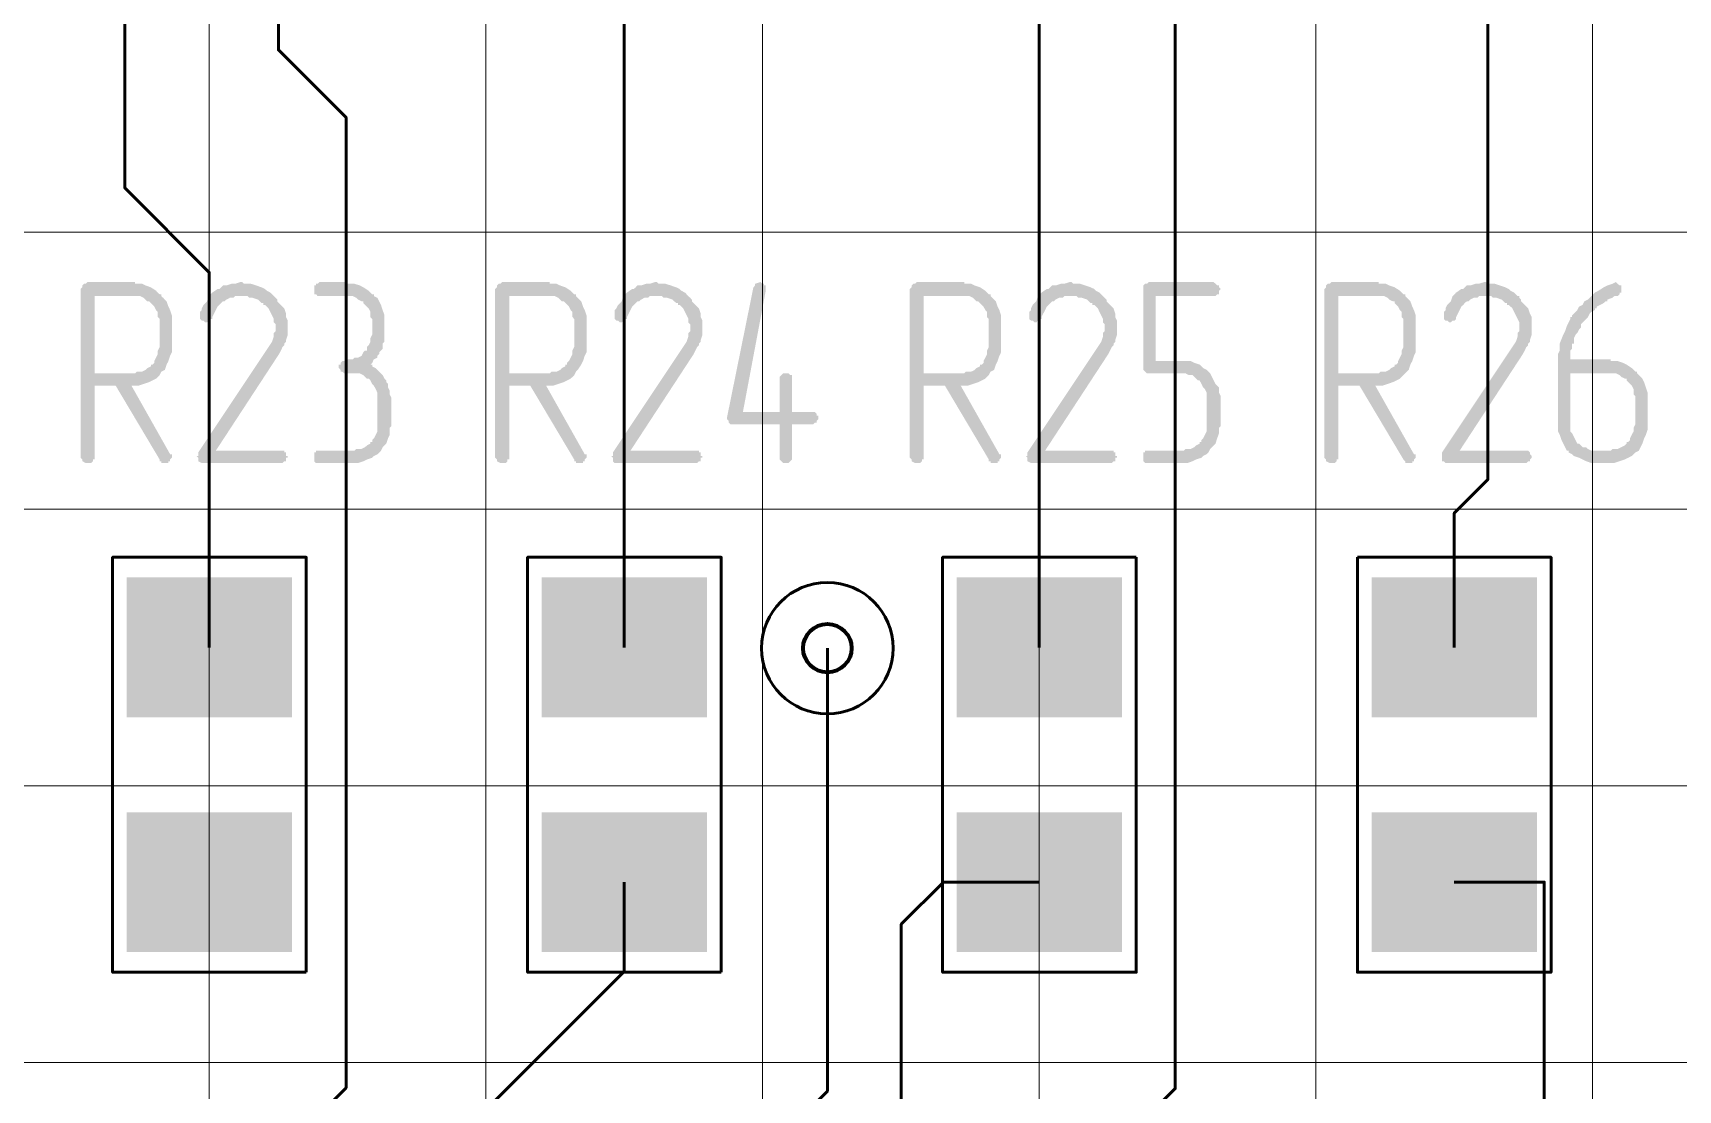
# Model space of a CAD drawing. Extents: x 260 to 1101, y 70 to 664.
# Drawn here: x 368.85 to 392.63, y 522.39 to 537.67 of the extents above; entities that cross this region are included whole.
import ezdxf

# ---------------------------------------------------------------- set-up
doc = ezdxf.new("R2010")
doc.units = 0
doc.header["$MEASUREMENT"] = 0
doc.layers.add('PDF _Геометрия', color=7, linetype='CONTINUOUS')
doc.layers.add('PDF _Сплошная заливка', color=7, linetype='CONTINUOUS')

msp = doc.modelspace()

# ---------------------------------------------------------------- hatches: boundary and pattern name
at = {"layer": 'PDF _Сплошная заливка', "transparency": 33554559}
h = msp.add_hatch(color=256, dxfattribs=at)
h.paths.add_polyline_path([(370.298, 533.864), (369.739, 533.864), (369.739, 532.747), (370.323, 532.747), (370.349, 532.772), (370.374, 532.772), (370.425, 532.772), (370.476, 532.797), (370.501, 532.823), (370.552, 532.848), (370.552, 532.874), (370.577, 532.874), (370.603, 532.899), (370.603, 532.925), (370.628, 532.975), (370.653, 533.026), (370.653, 533.077), (370.679, 533.128), (370.679, 533.509), (370.679, 533.509), (370.679, 533.534), (370.653, 533.56), (370.653, 533.585), (370.653, 533.636), (370.628, 533.661), (370.603, 533.712), (370.552, 533.763), (370.552, 533.763), (370.526, 533.788), (370.501, 533.788), (370.476, 533.813), (370.45, 533.839), (370.399, 533.864), (370.349, 533.864)], flags=0)
h.paths.add_polyline_path([(370.323, 534.042), (370.374, 534.042), (370.425, 534.042), (370.476, 534.017), (370.552, 533.991), (370.628, 533.941), (370.653, 533.915), (370.679, 533.89), (370.679, 533.89), (370.704, 533.89), (370.704, 533.864), (370.73, 533.839), (370.78, 533.788), (370.806, 533.712), (370.831, 533.661), (370.856, 533.585), (370.856, 533.534), (370.856, 533.509), (370.856, 533.128), (370.856, 533.128), (370.856, 533.102), (370.856, 533.102), (370.856, 533.077), (370.856, 533.052), (370.831, 533.001), (370.806, 532.925), (370.78, 532.874), (370.755, 532.797), (370.704, 532.772), (370.679, 532.721), (370.679, 532.721), (370.653, 532.696), (370.628, 532.671), (370.577, 532.645), (370.526, 532.62), (370.45, 532.594), (370.374, 532.569), (370.323, 532.569), (370.298, 532.569), (370.272, 532.569), (370.831, 531.578), (370.831, 531.578), (370.856, 531.578), (370.856, 531.553), (370.856, 531.527), (370.856, 531.527), (370.856, 531.527), (370.831, 531.502), (370.831, 531.477), (370.806, 531.477), (370.806, 531.451), (370.78, 531.451), (370.755, 531.451), (370.73, 531.451), (370.704, 531.451), (370.704, 531.451), (370.704, 531.477), (370.679, 531.477), (370.679, 531.502), (370.044, 532.569), (369.739, 532.569), (369.739, 531.527), (369.739, 531.527), (369.739, 531.502), (369.714, 531.502), (369.714, 531.477), (369.714, 531.477), (369.688, 531.451), (369.663, 531.451), (369.638, 531.451), (369.638, 531.451), (369.612, 531.451), (369.612, 531.451), (369.562, 531.477), (369.562, 531.477), (369.562, 531.477), (369.562, 531.502), (369.536, 531.527), (369.536, 533.966), (369.536, 533.966), (369.536, 533.966), (369.562, 533.991), (369.562, 534.017), (369.562, 534.017), (369.587, 534.042), (369.612, 534.042), (369.638, 534.067), (370.323, 534.067)], flags=0)
for points in [[(371.897, 534.042), (371.923, 534.042), (371.948, 534.042), (371.999, 534.042), (372.075, 534.017), (372.151, 533.991), (372.202, 533.966), (372.228, 533.941), (372.278, 533.915), (372.329, 533.864), (372.329, 533.864), (372.329, 533.864), (372.329, 533.864), (372.355, 533.839), (372.38, 533.813), (372.38, 533.788), (372.431, 533.737), (372.481, 533.687), (372.507, 533.61), (372.507, 533.56), (372.532, 533.509), (372.532, 533.458), (372.532, 533.407), (372.532, 533.407), (372.532, 533.407), (372.532, 533.382), (372.532, 533.356), (372.532, 533.331), (372.532, 533.306), (372.507, 533.229), (372.507, 533.229), (372.507, 533.229), (372.507, 533.204), (372.481, 533.178), (372.481, 533.153), (372.456, 533.128), (372.431, 533.077), (372.405, 533.026), (371.491, 531.629), (372.431, 531.629), (372.456, 531.629), (372.481, 531.629), (372.481, 531.604), (372.507, 531.604), (372.507, 531.578), (372.507, 531.553), (372.532, 531.553), (372.532, 531.527), (372.507, 531.527), (372.507, 531.502), (372.507, 531.477), (372.481, 531.477), (372.481, 531.477), (372.456, 531.451), (372.431, 531.451), (371.313, 531.451), (371.288, 531.451), (371.288, 531.451), (371.237, 531.477), (371.237, 531.477), (371.237, 531.502), (371.237, 531.527), (371.212, 531.553), (371.212, 531.553), (371.237, 531.553), (371.237, 531.578), (371.237, 531.604), (372.253, 533.128), (372.304, 533.204), (372.329, 533.28), (372.329, 533.28), (372.329, 533.28), (372.329, 533.306), (372.329, 533.331), (372.355, 533.356), (372.355, 533.407), (372.355, 533.432), (372.355, 533.432), (372.355, 533.458), (372.329, 533.483), (372.329, 533.534), (372.304, 533.585), (372.278, 533.636), (372.253, 533.687), (372.202, 533.737), (372.202, 533.737), (372.177, 533.737), (372.177, 533.763), (372.151, 533.763), (372.126, 533.788), (372.101, 533.813), (372.024, 533.839), (372.024, 533.839), (372.024, 533.839), (371.999, 533.839), (371.974, 533.839), (371.948, 533.864), (371.923, 533.864), (371.847, 533.864), (371.821, 533.864), (371.796, 533.864), (371.771, 533.864), (371.745, 533.839), (371.694, 533.839), (371.644, 533.813), (371.618, 533.788), (371.618, 533.788), (371.593, 533.788), (371.567, 533.763), (371.542, 533.737), (371.517, 533.712), (371.491, 533.661), (371.466, 533.61), (371.44, 533.56), (371.44, 533.534), (371.415, 533.534), (371.415, 533.509), (371.415, 533.509), (371.39, 533.509), (371.39, 533.509), (371.364, 533.483), (371.339, 533.483), (371.339, 533.483), (371.339, 533.483), (371.313, 533.509), (371.288, 533.509), (371.288, 533.509), (371.263, 533.534), (371.263, 533.56), (371.263, 533.585), (371.263, 533.61), (371.263, 533.61), (371.263, 533.636), (371.263, 533.636), (371.288, 533.661), (371.288, 533.687), (371.313, 533.737), (371.364, 533.788), (371.39, 533.864), (371.44, 533.915), (371.517, 533.966), (371.517, 533.966), (371.542, 533.966), (371.567, 533.991), (371.593, 534.017), (371.644, 534.017), (371.72, 534.042), (371.771, 534.042), (371.847, 534.067), (371.872, 534.067)], [(373.396, 534.042), (373.446, 534.042), (373.497, 534.042), (373.573, 534.017), (373.624, 533.991), (373.7, 533.941), (373.726, 533.915), (373.751, 533.89), (373.776, 533.89), (373.776, 533.89), (373.776, 533.864), (373.827, 533.839), (373.853, 533.788), (373.878, 533.737), (373.903, 533.661), (373.929, 533.585), (373.929, 533.534), (373.929, 533.509), (373.929, 533.306), (373.929, 533.255), (373.929, 533.204), (373.903, 533.178), (373.903, 533.178), (373.903, 533.178), (373.903, 533.153), (373.903, 533.153), (373.903, 533.102), (373.878, 533.077), (373.878, 533.077), (373.853, 533.052), (373.853, 533.026), (373.827, 533.001), (373.827, 532.975), (373.776, 532.95), (373.751, 532.899), (373.726, 532.874), (373.726, 532.874), (373.751, 532.874), (373.751, 532.848), (373.802, 532.823), (373.827, 532.797), (373.853, 532.772), (373.903, 532.721), (373.929, 532.671), (373.929, 532.671), (373.954, 532.645), (373.954, 532.62), (373.98, 532.594), (373.98, 532.543), (374.005, 532.493), (374.005, 532.442), (374.03, 532.391), (374.03, 532.01), (374.03, 532.01), (374.03, 531.985), (374.03, 531.985), (374.005, 531.959), (374.005, 531.934), (374.005, 531.858), (373.98, 531.807), (373.954, 531.731), (373.903, 531.68), (373.878, 531.629), (373.853, 531.604), (373.853, 531.604), (373.827, 531.578), (373.776, 531.553), (373.751, 531.527), (373.675, 531.502), (373.624, 531.477), (373.548, 531.451), (373.497, 531.451), (373.472, 531.451), (372.989, 531.451), (372.964, 531.451), (372.939, 531.451), (372.913, 531.477), (372.913, 531.477), (372.913, 531.502), (372.913, 531.527), (372.913, 531.553), (372.913, 531.553), (372.913, 531.553), (372.913, 531.578), (372.913, 531.604), (372.939, 531.604), (372.939, 531.629), (372.964, 531.629), (372.989, 531.629), (373.497, 531.629), (373.523, 531.655), (373.548, 531.655), (373.599, 531.655), (373.649, 531.68), (373.675, 531.705), (373.726, 531.731), (373.726, 531.756), (373.751, 531.756), (373.751, 531.782), (373.776, 531.807), (373.802, 531.858), (373.827, 531.908), (373.827, 531.959), (373.827, 532.01), (373.827, 532.391), (373.827, 532.391), (373.827, 532.417), (373.827, 532.442), (373.827, 532.467), (373.802, 532.518), (373.776, 532.569), (373.751, 532.594), (373.726, 532.645), (373.726, 532.645), (373.7, 532.671), (373.675, 532.671), (373.649, 532.696), (373.624, 532.721), (373.573, 532.747), (373.523, 532.747), (373.472, 532.747), (373.37, 532.747), (373.345, 532.747), (373.319, 532.772), (373.294, 532.772), (373.294, 532.772), (373.294, 532.797), (373.269, 532.823), (373.269, 532.848), (373.269, 532.848), (373.269, 532.874), (373.294, 532.874), (373.294, 532.899), (373.294, 532.899), (373.319, 532.925), (373.345, 532.925), (373.37, 532.95), (373.396, 532.95), (373.421, 532.95), (373.472, 532.95), (373.497, 532.975), (373.548, 532.975), (373.599, 533.001), (373.624, 533.052), (373.624, 533.052), (373.649, 533.077), (373.675, 533.077), (373.675, 533.128), (373.7, 533.153), (373.726, 533.204), (373.726, 533.255), (373.751, 533.306), (373.751, 533.509), (373.751, 533.509), (373.751, 533.534), (373.726, 533.56), (373.726, 533.585), (373.726, 533.636), (373.7, 533.687), (373.675, 533.712), (373.624, 533.763), (373.624, 533.763), (373.624, 533.788), (373.599, 533.788), (373.548, 533.813), (373.523, 533.839), (373.472, 533.864), (373.421, 533.864), (373.37, 533.864), (372.989, 533.864), (372.964, 533.864), (372.939, 533.89), (372.913, 533.89), (372.913, 533.89), (372.913, 533.915), (372.913, 533.941), (372.913, 533.966), (372.913, 533.966), (372.913, 533.991), (372.913, 533.991), (372.913, 534.017), (372.939, 534.017), (372.939, 534.042), (372.964, 534.042), (372.989, 534.067), (373.396, 534.067)], [(377.89, 534.042), (377.915, 534.042), (377.941, 534.042), (377.991, 534.042), (378.068, 534.017), (378.144, 533.991), (378.194, 533.966), (378.22, 533.941), (378.271, 533.915), (378.321, 533.864), (378.321, 533.864), (378.321, 533.864), (378.321, 533.864), (378.347, 533.839), (378.372, 533.813), (378.372, 533.788), (378.423, 533.737), (378.474, 533.687), (378.499, 533.61), (378.499, 533.56), (378.525, 533.509), (378.525, 533.458), (378.525, 533.407), (378.525, 533.407), (378.525, 533.407), (378.525, 533.382), (378.525, 533.356), (378.525, 533.331), (378.525, 533.306), (378.499, 533.229), (378.499, 533.229), (378.499, 533.229), (378.499, 533.204), (378.474, 533.178), (378.474, 533.153), (378.448, 533.128), (378.423, 533.077), (378.398, 533.026), (377.484, 531.629), (378.423, 531.629), (378.448, 531.629), (378.474, 531.629), (378.474, 531.604), (378.499, 531.604), (378.499, 531.578), (378.499, 531.553), (378.525, 531.553), (378.525, 531.527), (378.499, 531.527), (378.499, 531.502), (378.499, 531.477), (378.474, 531.477), (378.474, 531.477), (378.448, 531.451), (378.423, 531.451), (377.306, 531.451), (377.28, 531.451), (377.255, 531.451), (377.23, 531.477), (377.23, 531.477), (377.23, 531.502), (377.23, 531.527), (377.204, 531.553), (377.204, 531.553), (377.23, 531.553), (377.23, 531.578), (377.23, 531.604), (378.245, 533.128), (378.296, 533.204), (378.321, 533.28), (378.321, 533.28), (378.321, 533.28), (378.321, 533.306), (378.321, 533.331), (378.347, 533.356), (378.347, 533.407), (378.347, 533.432), (378.347, 533.432), (378.347, 533.458), (378.321, 533.483), (378.321, 533.534), (378.296, 533.585), (378.271, 533.636), (378.245, 533.687), (378.194, 533.737), (378.169, 533.737), (378.169, 533.737), (378.169, 533.763), (378.144, 533.763), (378.118, 533.788), (378.093, 533.813), (378.017, 533.839), (378.017, 533.839), (378.017, 533.839), (377.991, 533.839), (377.966, 533.839), (377.941, 533.864), (377.915, 533.864), (377.839, 533.864), (377.814, 533.864), (377.788, 533.864), (377.763, 533.864), (377.737, 533.839), (377.687, 533.839), (377.636, 533.813), (377.61, 533.788), (377.61, 533.788), (377.585, 533.788), (377.56, 533.763), (377.534, 533.737), (377.509, 533.712), (377.484, 533.661), (377.458, 533.61), (377.433, 533.56), (377.433, 533.534), (377.407, 533.534), (377.407, 533.509), (377.407, 533.509), (377.382, 533.509), (377.382, 533.509), (377.357, 533.483), (377.331, 533.483), (377.331, 533.483), (377.331, 533.483), (377.306, 533.509), (377.28, 533.509), (377.28, 533.509), (377.255, 533.534), (377.255, 533.56), (377.255, 533.585), (377.255, 533.61), (377.255, 533.61), (377.255, 533.636), (377.255, 533.636), (377.255, 533.661), (377.28, 533.687), (377.306, 533.737), (377.357, 533.788), (377.382, 533.864), (377.433, 533.915), (377.509, 533.966), (377.509, 533.966), (377.534, 533.966), (377.56, 533.991), (377.585, 534.017), (377.636, 534.017), (377.712, 534.042), (377.763, 534.042), (377.839, 534.067), (377.864, 534.067)], [(379.388, 534.042), (379.388, 534.042), (379.413, 534.042), (379.413, 534.017), (379.439, 534.017), (379.439, 533.991), (379.439, 533.966), (379.439, 533.941), (379.109, 532.188), (379.642, 532.188), (379.642, 532.645), (379.642, 532.671), (379.642, 532.671), (379.642, 532.696), (379.667, 532.721), (379.667, 532.721), (379.693, 532.747), (379.718, 532.747), (379.743, 532.747), (379.743, 532.747), (379.743, 532.747), (379.769, 532.747), (379.794, 532.721), (379.794, 532.721), (379.82, 532.721), (379.82, 532.696), (379.82, 532.645), (379.82, 532.188), (380.099, 532.188), (380.124, 532.188), (380.15, 532.188), (380.175, 532.162), (380.175, 532.162), (380.175, 532.137), (380.2, 532.137), (380.2, 532.112), (380.2, 532.086), (380.2, 532.086), (380.175, 532.061), (380.175, 532.036), (380.175, 532.036), (380.15, 532.036), (380.124, 532.01), (380.099, 532.01), (379.82, 532.01), (379.82, 531.527), (379.82, 531.527), (379.82, 531.502), (379.82, 531.502), (379.794, 531.477), (379.794, 531.477), (379.769, 531.451), (379.769, 531.451), (379.743, 531.451), (379.718, 531.451), (379.718, 531.451), (379.693, 531.451), (379.667, 531.477), (379.667, 531.477), (379.667, 531.477), (379.642, 531.502), (379.642, 531.527), (379.642, 532.01), (378.982, 532.01), (378.956, 532.01), (378.931, 532.01), (378.905, 532.036), (378.905, 532.036), (378.905, 532.061), (378.905, 532.061), (378.88, 532.086), (378.88, 532.112), (379.261, 533.991), (379.261, 533.991), (379.261, 533.991), (379.286, 534.017), (379.286, 534.042), (379.362, 534.067), (379.362, 534.067)], [(383.882, 534.042), (383.907, 534.042), (383.933, 534.042), (383.984, 534.042), (384.06, 534.017), (384.136, 533.991), (384.187, 533.966), (384.212, 533.941), (384.263, 533.915), (384.314, 533.864), (384.314, 533.864), (384.314, 533.864), (384.314, 533.864), (384.339, 533.839), (384.365, 533.813), (384.365, 533.788), (384.415, 533.737), (384.466, 533.687), (384.491, 533.61), (384.491, 533.56), (384.517, 533.509), (384.517, 533.458), (384.517, 533.407), (384.517, 533.407), (384.517, 533.407), (384.517, 533.382), (384.517, 533.356), (384.517, 533.331), (384.517, 533.306), (384.491, 533.229), (384.491, 533.229), (384.491, 533.229), (384.491, 533.204), (384.466, 533.178), (384.466, 533.153), (384.441, 533.128), (384.415, 533.077), (384.39, 533.026), (383.476, 531.629), (384.415, 531.629), (384.441, 531.629), (384.466, 531.629), (384.466, 531.604), (384.491, 531.604), (384.491, 531.578), (384.491, 531.553), (384.517, 531.553), (384.517, 531.527), (384.491, 531.527), (384.491, 531.502), (384.491, 531.477), (384.466, 531.477), (384.466, 531.477), (384.441, 531.451), (384.415, 531.451), (383.298, 531.451), (383.273, 531.451), (383.273, 531.451), (383.222, 531.477), (383.222, 531.477), (383.222, 531.502), (383.222, 531.527), (383.196, 531.553), (383.196, 531.553), (383.222, 531.553), (383.222, 531.578), (383.222, 531.604), (384.238, 533.128), (384.288, 533.204), (384.314, 533.28), (384.314, 533.28), (384.314, 533.28), (384.314, 533.306), (384.314, 533.331), (384.339, 533.356), (384.339, 533.407), (384.339, 533.432), (384.339, 533.432), (384.339, 533.458), (384.314, 533.483), (384.314, 533.534), (384.288, 533.585), (384.263, 533.636), (384.238, 533.687), (384.187, 533.737), (384.187, 533.737), (384.161, 533.737), (384.161, 533.763), (384.136, 533.763), (384.111, 533.788), (384.085, 533.813), (384.009, 533.839), (384.009, 533.839), (384.009, 533.839), (383.984, 533.839), (383.958, 533.839), (383.933, 533.864), (383.907, 533.864), (383.831, 533.864), (383.806, 533.864), (383.781, 533.864), (383.755, 533.864), (383.73, 533.839), (383.679, 533.839), (383.628, 533.813), (383.603, 533.788), (383.603, 533.788), (383.577, 533.788), (383.552, 533.763), (383.527, 533.737), (383.501, 533.712), (383.476, 533.661), (383.45, 533.61), (383.425, 533.56), (383.425, 533.534), (383.4, 533.534), (383.4, 533.509), (383.4, 533.509), (383.374, 533.509), (383.374, 533.509), (383.349, 533.483), (383.324, 533.483), (383.324, 533.483), (383.324, 533.483), (383.298, 533.509), (383.273, 533.509), (383.273, 533.509), (383.247, 533.534), (383.247, 533.56), (383.247, 533.585), (383.247, 533.61), (383.247, 533.61), (383.247, 533.636), (383.247, 533.636), (383.273, 533.661), (383.273, 533.687), (383.298, 533.737), (383.349, 533.788), (383.374, 533.864), (383.425, 533.915), (383.501, 533.966), (383.501, 533.966), (383.527, 533.966), (383.552, 533.991), (383.577, 534.017), (383.628, 534.017), (383.704, 534.042), (383.755, 534.042), (383.831, 534.067), (383.857, 534.067)], [(385.939, 534.042), (385.939, 534.042), (385.964, 534.017), (385.964, 534.017), (385.99, 534.017), (385.99, 533.991), (386.015, 533.966), (386.015, 533.966), (385.99, 533.941), (385.99, 533.915), (385.99, 533.89), (385.964, 533.89), (385.964, 533.89), (385.939, 533.864), (385.913, 533.864), (385.075, 533.864), (385.075, 532.925), (385.456, 532.925), (385.482, 532.925), (385.533, 532.925), (385.583, 532.925), (385.634, 532.899), (385.71, 532.874), (385.761, 532.823), (385.812, 532.797), (385.837, 532.772), (385.837, 532.772), (385.837, 532.772), (385.863, 532.747), (385.888, 532.696), (385.913, 532.645), (385.939, 532.594), (385.99, 532.543), (385.99, 532.467), (386.015, 532.417), (386.015, 532.366), (386.015, 532.01), (386.015, 532.01), (386.015, 531.985), (386.015, 531.985), (385.99, 531.959), (385.99, 531.934), (385.99, 531.883), (385.964, 531.807), (385.939, 531.731), (385.888, 531.68), (385.863, 531.655), (385.837, 531.604), (385.837, 531.604), (385.812, 531.578), (385.761, 531.553), (385.736, 531.527), (385.659, 531.502), (385.609, 531.477), (385.533, 531.451), (385.482, 531.451), (385.456, 531.451), (384.974, 531.451), (384.949, 531.451), (384.923, 531.451), (384.898, 531.477), (384.898, 531.477), (384.898, 531.502), (384.898, 531.527), (384.898, 531.553), (384.898, 531.553), (384.898, 531.553), (384.898, 531.578), (384.898, 531.604), (384.923, 531.604), (384.923, 531.629), (384.949, 531.629), (384.974, 531.629), (385.482, 531.629), (385.507, 531.655), (385.533, 531.655), (385.583, 531.655), (385.634, 531.68), (385.659, 531.705), (385.71, 531.731), (385.71, 531.756), (385.736, 531.756), (385.736, 531.782), (385.761, 531.807), (385.786, 531.858), (385.812, 531.908), (385.812, 531.959), (385.812, 532.01), (385.812, 532.391), (385.812, 532.391), (385.812, 532.417), (385.812, 532.442), (385.812, 532.467), (385.786, 532.518), (385.761, 532.543), (385.736, 532.594), (385.71, 532.645), (385.71, 532.645), (385.685, 532.645), (385.659, 532.671), (385.634, 532.696), (385.609, 532.721), (385.558, 532.721), (385.507, 532.747), (385.456, 532.747), (384.974, 532.747), (384.949, 532.747), (384.923, 532.772), (384.923, 532.772), (384.898, 532.797), (384.898, 532.823), (384.898, 532.848), (384.898, 533.966), (384.898, 533.966), (384.898, 533.966), (384.898, 533.991), (384.898, 534.017), (384.898, 534.017), (384.923, 534.042), (384.949, 534.042), (384.974, 534.067), (385.913, 534.067)], [(389.874, 534.042), (389.9, 534.042), (389.925, 534.042), (389.976, 534.042), (390.052, 534.017), (390.128, 533.991), (390.179, 533.966), (390.204, 533.941), (390.255, 533.915), (390.306, 533.864), (390.306, 533.864), (390.306, 533.864), (390.331, 533.864), (390.331, 533.839), (390.357, 533.813), (390.357, 533.788), (390.408, 533.737), (390.458, 533.687), (390.484, 533.61), (390.509, 533.56), (390.509, 533.509), (390.509, 533.458), (390.509, 533.407), (390.509, 533.407), (390.509, 533.407), (390.509, 533.382), (390.509, 533.356), (390.509, 533.331), (390.509, 533.306), (390.484, 533.229), (390.484, 533.229), (390.484, 533.229), (390.484, 533.204), (390.458, 533.178), (390.458, 533.153), (390.433, 533.128), (390.408, 533.077), (390.382, 533.026), (389.468, 531.629), (390.408, 531.629), (390.433, 531.629), (390.458, 531.629), (390.484, 531.604), (390.484, 531.604), (390.484, 531.578), (390.509, 531.553), (390.509, 531.553), (390.509, 531.527), (390.509, 531.527), (390.484, 531.502), (390.484, 531.477), (390.484, 531.477), (390.458, 531.477), (390.433, 531.451), (390.408, 531.451), (389.29, 531.451), (389.265, 531.451), (389.265, 531.451), (389.24, 531.477), (389.214, 531.477), (389.214, 531.502), (389.214, 531.527), (389.214, 531.553), (389.214, 531.553), (389.214, 531.553), (389.214, 531.578), (389.214, 531.604), (390.23, 533.128), (390.281, 533.204), (390.306, 533.28), (390.306, 533.28), (390.306, 533.28), (390.306, 533.306), (390.306, 533.331), (390.331, 533.356), (390.331, 533.407), (390.331, 533.432), (390.331, 533.432), (390.331, 533.458), (390.331, 533.483), (390.306, 533.534), (390.281, 533.585), (390.255, 533.636), (390.23, 533.687), (390.179, 533.737), (390.179, 533.737), (390.154, 533.737), (390.154, 533.763), (390.128, 533.763), (390.103, 533.788), (390.077, 533.813), (390.001, 533.839), (390.001, 533.839), (390.001, 533.839), (389.976, 533.839), (389.951, 533.839), (389.925, 533.864), (389.9, 533.864), (389.824, 533.864), (389.798, 533.864), (389.773, 533.864), (389.747, 533.864), (389.722, 533.839), (389.671, 533.839), (389.621, 533.813), (389.595, 533.788), (389.595, 533.788), (389.57, 533.788), (389.544, 533.763), (389.519, 533.737), (389.493, 533.712), (389.468, 533.661), (389.443, 533.61), (389.417, 533.56), (389.417, 533.534), (389.417, 533.534), (389.392, 533.509), (389.392, 533.509), (389.367, 533.509), (389.367, 533.509), (389.341, 533.483), (389.316, 533.483), (389.316, 533.483), (389.316, 533.483), (389.29, 533.509), (389.265, 533.509), (389.265, 533.509), (389.24, 533.534), (389.24, 533.56), (389.24, 533.585), (389.24, 533.61), (389.24, 533.61), (389.24, 533.636), (389.24, 533.636), (389.265, 533.661), (389.265, 533.687), (389.29, 533.737), (389.341, 533.788), (389.367, 533.864), (389.417, 533.915), (389.493, 533.966), (389.493, 533.966), (389.519, 533.966), (389.544, 533.991), (389.57, 534.017), (389.621, 534.017), (389.697, 534.042), (389.747, 534.042), (389.824, 534.067), (389.849, 534.067)]]:
    msp.add_hatch(color=256, dxfattribs=at).paths.add_polyline_path(points)
h = msp.add_hatch(color=256, dxfattribs=at)
h.paths.add_polyline_path([(376.29, 533.864), (375.732, 533.864), (375.732, 532.747), (376.316, 532.747), (376.341, 532.772), (376.366, 532.772), (376.417, 532.772), (376.468, 532.797), (376.493, 532.823), (376.544, 532.848), (376.544, 532.874), (376.569, 532.874), (376.569, 532.899), (376.595, 532.925), (376.62, 532.975), (376.646, 533.026), (376.646, 533.077), (376.671, 533.128), (376.671, 533.509), (376.671, 533.509), (376.671, 533.534), (376.646, 533.56), (376.646, 533.585), (376.646, 533.636), (376.62, 533.661), (376.595, 533.712), (376.544, 533.763), (376.544, 533.763), (376.519, 533.788), (376.493, 533.788), (376.468, 533.813), (376.443, 533.839), (376.392, 533.864), (376.341, 533.864)], flags=0)
h.paths.add_polyline_path([(376.316, 534.042), (376.366, 534.042), (376.417, 534.042), (376.468, 534.017), (376.544, 533.991), (376.62, 533.941), (376.646, 533.915), (376.671, 533.89), (376.671, 533.89), (376.696, 533.89), (376.696, 533.864), (376.722, 533.839), (376.773, 533.788), (376.798, 533.712), (376.823, 533.661), (376.849, 533.585), (376.849, 533.534), (376.849, 533.509), (376.849, 533.128), (376.849, 533.128), (376.849, 533.102), (376.849, 533.102), (376.849, 533.077), (376.849, 533.052), (376.823, 533.001), (376.798, 532.925), (376.773, 532.874), (376.722, 532.797), (376.696, 532.772), (376.671, 532.721), (376.671, 532.721), (376.646, 532.696), (376.62, 532.671), (376.569, 532.645), (376.519, 532.62), (376.443, 532.594), (376.366, 532.569), (376.316, 532.569), (376.29, 532.569), (376.265, 532.569), (376.823, 531.578), (376.823, 531.578), (376.849, 531.578), (376.849, 531.553), (376.849, 531.527), (376.849, 531.527), (376.849, 531.527), (376.823, 531.502), (376.823, 531.477), (376.798, 531.477), (376.798, 531.451), (376.773, 531.451), (376.747, 531.451), (376.722, 531.451), (376.696, 531.451), (376.696, 531.451), (376.696, 531.477), (376.671, 531.477), (376.671, 531.502), (376.036, 532.569), (375.732, 532.569), (375.732, 531.527), (375.732, 531.527), (375.732, 531.502), (375.706, 531.502), (375.706, 531.477), (375.706, 531.477), (375.681, 531.451), (375.655, 531.451), (375.63, 531.451), (375.63, 531.451), (375.605, 531.451), (375.605, 531.451), (375.554, 531.477), (375.554, 531.477), (375.554, 531.477), (375.554, 531.502), (375.528, 531.527), (375.528, 533.966), (375.528, 533.966), (375.528, 533.966), (375.554, 533.991), (375.554, 534.017), (375.554, 534.017), (375.579, 534.042), (375.605, 534.042), (375.63, 534.067), (376.316, 534.067)], flags=0)
h = msp.add_hatch(color=256, dxfattribs=at)
h.paths.add_polyline_path([(382.282, 533.864), (381.724, 533.864), (381.724, 532.747), (382.308, 532.747), (382.333, 532.772), (382.359, 532.772), (382.409, 532.772), (382.46, 532.797), (382.486, 532.823), (382.536, 532.848), (382.536, 532.874), (382.562, 532.874), (382.587, 532.899), (382.587, 532.925), (382.613, 532.975), (382.638, 533.026), (382.638, 533.077), (382.663, 533.128), (382.663, 533.509), (382.663, 533.509), (382.663, 533.534), (382.638, 533.56), (382.638, 533.585), (382.638, 533.636), (382.613, 533.661), (382.587, 533.712), (382.536, 533.763), (382.536, 533.763), (382.511, 533.788), (382.486, 533.788), (382.46, 533.813), (382.435, 533.839), (382.384, 533.864), (382.333, 533.864)], flags=0)
h.paths.add_polyline_path([(382.308, 534.042), (382.359, 534.042), (382.409, 534.042), (382.46, 534.017), (382.536, 533.991), (382.613, 533.941), (382.638, 533.915), (382.663, 533.89), (382.663, 533.89), (382.689, 533.89), (382.689, 533.864), (382.714, 533.839), (382.765, 533.788), (382.79, 533.712), (382.816, 533.661), (382.841, 533.585), (382.841, 533.534), (382.841, 533.509), (382.841, 533.128), (382.841, 533.128), (382.841, 533.102), (382.841, 533.102), (382.841, 533.077), (382.841, 533.052), (382.816, 533.001), (382.79, 532.925), (382.765, 532.874), (382.74, 532.797), (382.689, 532.772), (382.663, 532.721), (382.663, 532.721), (382.638, 532.696), (382.613, 532.671), (382.562, 532.645), (382.511, 532.62), (382.435, 532.594), (382.359, 532.569), (382.308, 532.569), (382.282, 532.569), (382.257, 532.569), (382.816, 531.578), (382.816, 531.578), (382.841, 531.578), (382.841, 531.553), (382.841, 531.527), (382.841, 531.527), (382.841, 531.527), (382.816, 531.502), (382.816, 531.477), (382.79, 531.477), (382.79, 531.451), (382.765, 531.451), (382.74, 531.451), (382.714, 531.451), (382.689, 531.451), (382.689, 531.451), (382.689, 531.477), (382.663, 531.477), (382.663, 531.502), (382.029, 532.569), (381.724, 532.569), (381.724, 531.527), (381.724, 531.527), (381.724, 531.502), (381.698, 531.502), (381.698, 531.477), (381.698, 531.477), (381.673, 531.451), (381.648, 531.451), (381.622, 531.451), (381.622, 531.451), (381.597, 531.451), (381.597, 531.451), (381.546, 531.477), (381.546, 531.477), (381.546, 531.477), (381.546, 531.502), (381.521, 531.527), (381.521, 533.966), (381.521, 533.966), (381.521, 533.966), (381.546, 533.991), (381.546, 534.017), (381.546, 534.017), (381.571, 534.042), (381.597, 534.042), (381.622, 534.067), (382.308, 534.067)], flags=0)
h = msp.add_hatch(color=256, dxfattribs=at)
h.paths.add_polyline_path([(388.275, 533.864), (387.716, 533.864), (387.716, 532.747), (388.3, 532.747), (388.326, 532.772), (388.351, 532.772), (388.402, 532.772), (388.452, 532.797), (388.478, 532.823), (388.529, 532.848), (388.529, 532.874), (388.554, 532.874), (388.579, 532.899), (388.579, 532.925), (388.605, 532.975), (388.63, 533.026), (388.63, 533.077), (388.656, 533.128), (388.656, 533.509), (388.656, 533.509), (388.656, 533.534), (388.63, 533.56), (388.63, 533.585), (388.63, 533.636), (388.605, 533.661), (388.579, 533.712), (388.529, 533.763), (388.529, 533.763), (388.529, 533.788), (388.503, 533.788), (388.452, 533.813), (388.427, 533.839), (388.376, 533.864), (388.326, 533.864)], flags=0)
h.paths.add_polyline_path([(388.3, 534.042), (388.351, 534.042), (388.402, 534.042), (388.452, 534.017), (388.529, 533.991), (388.605, 533.941), (388.63, 533.915), (388.656, 533.89), (388.681, 533.89), (388.681, 533.89), (388.681, 533.864), (388.706, 533.839), (388.757, 533.788), (388.783, 533.712), (388.808, 533.661), (388.833, 533.585), (388.833, 533.534), (388.833, 533.509), (388.833, 533.128), (388.833, 533.128), (388.833, 533.102), (388.833, 533.102), (388.833, 533.077), (388.833, 533.052), (388.808, 533.001), (388.783, 532.925), (388.757, 532.874), (388.732, 532.797), (388.706, 532.772), (388.656, 532.721), (388.656, 532.721), (388.63, 532.696), (388.605, 532.671), (388.554, 532.645), (388.503, 532.62), (388.427, 532.594), (388.351, 532.569), (388.326, 532.569), (388.275, 532.569), (388.249, 532.569), (388.808, 531.578), (388.808, 531.578), (388.833, 531.578), (388.833, 531.553), (388.833, 531.527), (388.833, 531.527), (388.833, 531.527), (388.808, 531.502), (388.808, 531.477), (388.783, 531.477), (388.783, 531.451), (388.757, 531.451), (388.732, 531.451), (388.706, 531.451), (388.681, 531.451), (388.681, 531.451), (388.681, 531.477), (388.681, 531.477), (388.656, 531.502), (388.021, 532.569), (387.716, 532.569), (387.716, 531.527), (387.716, 531.527), (387.716, 531.502), (387.691, 531.502), (387.691, 531.477), (387.691, 531.477), (387.665, 531.451), (387.64, 531.451), (387.615, 531.451), (387.615, 531.451), (387.615, 531.451), (387.589, 531.451), (387.538, 531.477), (387.538, 531.477), (387.538, 531.477), (387.538, 531.502), (387.513, 531.527), (387.513, 533.966), (387.513, 533.966), (387.513, 533.966), (387.538, 533.991), (387.538, 534.017), (387.538, 534.017), (387.564, 534.042), (387.589, 534.042), (387.615, 534.067), (388.3, 534.067)], flags=0)
h = msp.add_hatch(color=256, dxfattribs=at)
h.paths.add_polyline_path([(391.626, 532.747), (391.068, 532.747), (391.068, 532.01), (391.068, 532.01), (391.068, 531.985), (391.068, 531.959), (391.068, 531.908), (391.093, 531.883), (391.119, 531.832), (391.144, 531.782), (391.169, 531.731), (391.169, 531.731), (391.195, 531.731), (391.22, 531.705), (391.246, 531.68), (391.296, 531.68), (391.322, 531.655), (391.372, 531.629), (391.423, 531.629), (391.652, 531.629), (391.677, 531.655), (391.703, 531.655), (391.753, 531.655), (391.804, 531.68), (391.855, 531.705), (391.88, 531.731), (391.88, 531.756), (391.906, 531.756), (391.931, 531.782), (391.931, 531.807), (391.956, 531.858), (391.982, 531.908), (391.982, 531.959), (392.007, 532.01), (392.007, 532.391), (392.007, 532.391), (392.007, 532.417), (391.982, 532.442), (391.982, 532.467), (391.982, 532.518), (391.956, 532.569), (391.931, 532.594), (391.88, 532.645), (391.88, 532.645), (391.88, 532.671), (391.855, 532.671), (391.804, 532.696), (391.779, 532.721), (391.728, 532.747), (391.677, 532.747)], flags=0)
h.paths.add_polyline_path([(391.753, 534.042), (391.753, 534.042), (391.779, 534.017), (391.779, 534.017), (391.804, 534.017), (391.804, 533.991), (391.804, 533.966), (391.804, 533.966), (391.804, 533.941), (391.804, 533.941), (391.804, 533.915), (391.779, 533.915), (391.779, 533.89), (391.779, 533.89), (391.753, 533.864), (391.703, 533.864), (391.677, 533.839), (391.601, 533.813), (391.601, 533.788), (391.576, 533.788), (391.576, 533.788), (391.55, 533.763), (391.499, 533.737), (391.449, 533.712), (391.449, 533.687), (391.423, 533.687), (391.423, 533.661), (391.372, 533.636), (391.347, 533.61), (391.322, 533.56), (391.271, 533.509), (391.22, 533.458), (391.22, 533.432), (391.22, 533.432), (391.22, 533.407), (391.195, 533.382), (391.169, 533.331), (391.144, 533.306), (391.119, 533.255), (391.119, 533.204), (391.119, 533.178), (391.093, 533.178), (391.093, 533.153), (391.093, 533.102), (391.068, 533.077), (391.068, 533.026), (391.068, 532.975), (391.068, 532.95), (391.652, 532.95), (391.652, 532.925), (391.677, 532.925), (391.703, 532.925), (391.753, 532.925), (391.83, 532.899), (391.88, 532.874), (391.956, 532.823), (391.982, 532.797), (392.007, 532.772), (392.033, 532.772), (392.033, 532.772), (392.033, 532.747), (392.058, 532.721), (392.109, 532.671), (392.134, 532.62), (392.16, 532.543), (392.185, 532.467), (392.185, 532.417), (392.185, 532.391), (392.185, 532.01), (392.185, 532.01), (392.185, 531.985), (392.185, 531.985), (392.185, 531.959), (392.185, 531.934), (392.16, 531.858), (392.134, 531.807), (392.109, 531.731), (392.083, 531.68), (392.058, 531.629), (392.007, 531.604), (392.007, 531.604), (391.982, 531.578), (391.956, 531.553), (391.906, 531.527), (391.855, 531.502), (391.779, 531.477), (391.703, 531.451), (391.677, 531.451), (391.626, 531.451), (391.423, 531.451), (391.398, 531.451), (391.372, 531.451), (391.296, 531.477), (391.246, 531.502), (391.195, 531.527), (391.119, 531.553), (391.093, 531.578), (391.042, 531.604), (391.042, 531.604), (391.042, 531.629), (391.017, 531.629), (390.992, 531.68), (390.966, 531.731), (390.941, 531.782), (390.915, 531.858), (390.89, 531.908), (390.89, 531.959), (390.89, 532.01), (390.89, 532.823), (390.89, 532.848), (390.89, 532.848), (390.89, 532.874), (390.89, 532.899), (390.89, 532.925), (390.89, 532.975), (390.89, 533.026), (390.915, 533.077), (390.915, 533.128), (390.915, 533.178), (390.966, 533.306), (390.992, 533.356), (391.017, 533.432), (391.042, 533.483), (391.068, 533.534), (391.068, 533.56), (391.093, 533.56), (391.093, 533.585), (391.119, 533.61), (391.144, 533.636), (391.169, 533.661), (391.195, 533.712), (391.246, 533.737), (391.271, 533.788), (391.322, 533.813), (391.372, 533.864), (391.423, 533.915), (391.474, 533.941), (391.55, 533.991), (391.601, 534.017), (391.677, 534.042), (391.728, 534.067), (391.728, 534.067)], flags=0)

# ---------------------------------------------------------------- linework, layer by layer
at = {"layer": 'PDF _Геометрия', "lineweight": 18}
for points in [[(371.397, 381.546), (371.397, 382.786), (371.397, 592.786)], [(375.396, 380.306), (375.396, 382.786), (375.396, 592.786)], [(379.394, 381.546), (379.394, 382.786), (379.394, 592.786)], [(383.393, 380.306), (383.393, 382.786), (383.393, 592.786)], [(387.392, 381.546), (387.392, 382.786), (387.392, 592.786)], [(391.39, 380.306), (391.39, 382.786), (391.39, 592.786)], [(324.934, 534.786), (327.413, 534.786), (647.301, 534.786)], [(326.173, 530.786), (327.413, 530.786), (647.301, 530.786)], [(324.934, 526.786), (327.413, 526.786), (647.301, 526.786)], [(326.173, 522.786), (327.413, 522.786), (647.301, 522.786)]]:
    msp.add_lwpolyline(points, dxfattribs=at)
at = {"layer": 'PDF _Геометрия', "lineweight": 50}
for points in [[(387.632, 567.866), (379.024, 576.476), (369.158, 576.476), (367.635, 574.952), (367.635, 570.685), (370.021, 568.298), (370.021, 561.744), (371.189, 560.576), (373.525, 560.576), (377.395, 556.705), (377.395, 528.786)], [(389.391, 528.786), (389.391, 530.727), (389.877, 531.214), (389.877, 553.921), (388.963, 554.836), (386.424, 554.836), (384.85, 556.41), (384.85, 564.843), (374.592, 575.105), (371.189, 575.105), (370.174, 574.089), (370.174, 570.09), (372.397, 567.866)], [(383.393, 528.786), (383.393, 561.866), (372.397, 572.866)], [(371.397, 528.786), (371.397, 534.206), (370.174, 535.43), (370.174, 555.09), (370.275, 555.191)], [(383.393, 516.786), (383.393, 520.444), (385.358, 522.409), (385.358, 550.351), (387.632, 552.626)], [(371.397, 516.786), (371.397, 520.444), (373.373, 522.42), (373.373, 536.446), (372.397, 537.422), (372.397, 542.866)], [(377.395, 516.786), (377.395, 519.438), (380.33, 522.374), (380.33, 528.775)], [(375.404, 507.795), (375.404, 522.11), (377.395, 524.102), (377.395, 525.394)], [(381.397, 500.944), (381.397, 524.784), (382.006, 525.394), (383.393, 525.394)], [(388.631, 488.626), (390.69, 490.686), (390.69, 525.394), (389.391, 525.394)]]:
    msp.add_lwpolyline(points, dxfattribs=at)
for points in [[(372.797, 524.09), (369.998, 524.09), (369.998, 530.09), (372.797, 530.09)], [(378.795, 524.09), (375.996, 524.09), (375.996, 530.09), (378.795, 530.09)], [(384.793, 530.09), (384.793, 524.09), (381.994, 524.09), (381.994, 530.09)], [(387.991, 530.09), (390.79, 530.09), (390.79, 524.09), (387.991, 524.09)]]:
    msp.add_lwpolyline(points, close=True, dxfattribs=at)
msp.add_circle((380.33, 528.775), 0.95, dxfattribs=at)
at = {"layer": 'PDF _Геометрия', "color": 7, "lineweight": 70, "true_color": 0xffffff}
msp.add_circle((380.33, 528.775), 0.35, dxfattribs=at)
at = {"layer": 'PDF _Сплошная заливка', "lineweight": 60, "transparency": 33554559}
for points in [[(372.591, 527.776), (370.204, 527.776), (372.591, 529.797), (370.204, 529.797)], [(372.591, 527.776), (370.204, 527.776), (372.591, 529.797), (370.204, 529.797)], [(378.589, 527.776), (376.202, 527.776), (378.589, 529.797), (376.202, 529.797)], [(378.589, 527.776), (376.202, 527.776), (378.589, 529.797), (376.202, 529.797)], [(384.586, 527.776), (382.2, 527.776), (384.586, 529.797), (382.2, 529.797)], [(384.586, 527.776), (382.2, 527.776), (384.586, 529.797), (382.2, 529.797)], [(390.584, 527.776), (388.198, 527.776), (390.584, 529.797), (388.198, 529.797)], [(390.584, 527.776), (388.198, 527.776), (390.584, 529.797), (388.198, 529.797)], [(372.591, 524.383), (370.204, 524.383), (372.591, 526.404), (370.204, 526.404)], [(372.591, 524.383), (370.204, 524.383), (372.591, 526.404), (370.204, 526.404)], [(378.589, 524.383), (376.202, 524.383), (378.589, 526.404), (376.202, 526.404)], [(378.589, 524.383), (376.202, 524.383), (378.589, 526.404), (376.202, 526.404)], [(384.586, 524.383), (382.2, 524.383), (384.586, 526.404), (382.2, 526.404)], [(384.586, 524.383), (382.2, 524.383), (384.586, 526.404), (382.2, 526.404)], [(390.584, 524.383), (388.198, 524.383), (390.584, 526.404), (388.198, 526.404)], [(390.584, 524.383), (388.198, 524.383), (390.584, 526.404), (388.198, 526.404)]]:
    msp.add_solid(points, dxfattribs=at)

doc.saveas('drawing.dxf')
